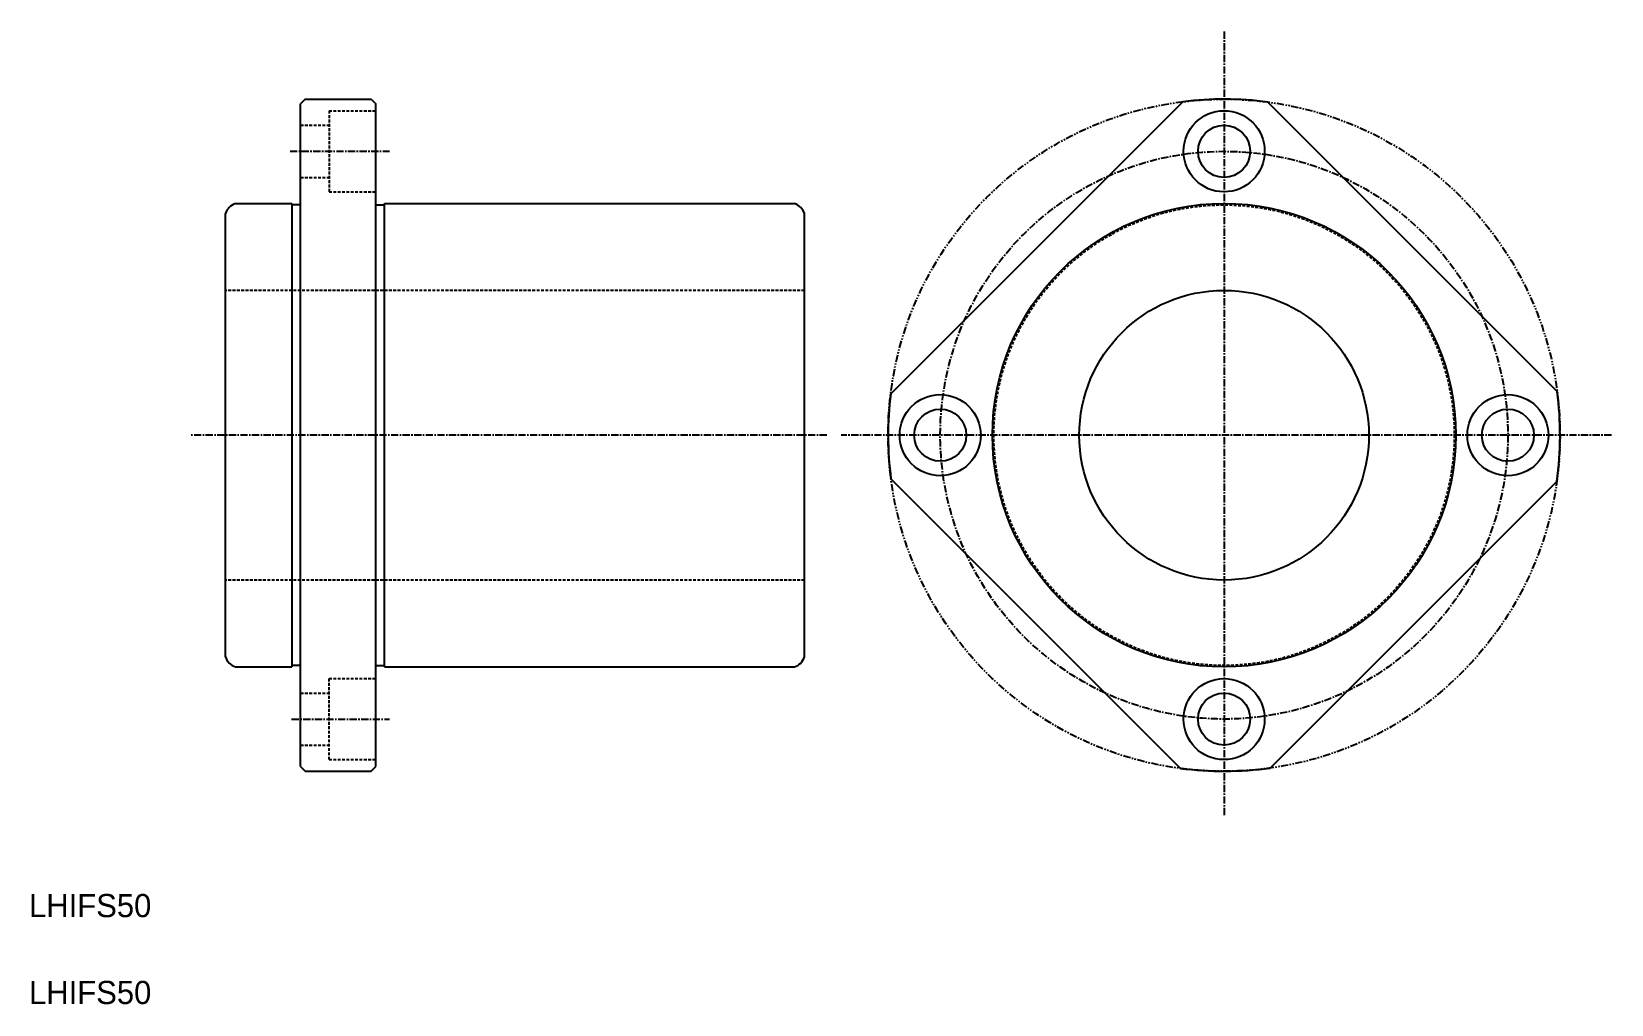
# Model space of a CAD drawing. Extents: x 10 to 283, y 10 to 178.
import ezdxf

# ---------------------------------------------------------------- set-up
doc = ezdxf.new("R2010")
doc.units = 0
for name, pattern in [('CENTER', [2, 1.25, -0.25, 0.25, -0.25]), ('DASHED', [0.75, 0.5, -0.25]), ('PHANTOM', [2.5, 1.25, -0.25, 0.25, -0.25, 0.25, -0.25])]:
    doc.linetypes.add(name, pattern=pattern)
doc.layers.get('0').update_dxf_attribs({"linetype": 'CONTINUOUS'})
doc.layers.add('CENTER', color=1, linetype='CENTER')

msp = doc.modelspace()

# ---------------------------------------------------------------- linework, layer by layer
at = {"color": 7, "linetype": 'CONTINUOUS'}
for p, q in [((57.69, 166.19), (56.89, 165.39)), ((56.89, 50.99), (56.89, 165.39)), ((57.69, 166.19), (69.09, 166.19)), ((69.09, 166.19), (69.89, 165.39)), ((69.89, 50.99), (69.89, 165.39)), ((158.76, 115.32), (209.19, 165.75)), ((223.86, 165.69), (273.82, 115.73)), ((45.64, 148.19), (55.39, 148.19)), ((55.39, 148.19), (55.39, 68.19)), ((56.89, 147.94), (55.39, 147.94)), ((69.89, 147.94), (71.39, 147.94)), ((71.39, 68.19), (71.39, 148.19)), ((71.39, 148.19), (142.14, 148.19)), ((43.89, 69.93), (43.89, 146.44)), ((143.89, 69.93), (143.89, 146.44)), ((158.81, 100.64), (208.77, 50.68)), ((273.77, 100.22), (224.28, 50.74)), ((56.89, 68.44), (55.39, 68.44)), ((69.89, 68.44), (71.39, 68.44)), ((45.64, 68.19), (55.39, 68.19)), ((71.39, 68.19), (142.14, 68.19)), ((56.89, 50.99), (57.69, 50.19)), ((57.69, 50.19), (69.09, 50.19)), ((69.09, 50.19), (69.89, 50.99))]:
    msp.add_line(p, q, dxfattribs=at)
at = {"color": 3, "linetype": 'DASHED'}
for p, q in [((61.79, 164.19), (61.79, 150.19)), ((61.79, 164.19), (69.89, 164.19)), ((56.89, 161.69), (61.79, 161.69)), ((56.89, 152.69), (61.79, 152.69)), ((61.79, 150.19), (69.89, 150.19)), ((143.89, 133.19), (43.89, 133.19)), ((143.89, 83.19), (43.89, 83.19)), ((61.79, 52.19), (61.79, 66.19)), ((61.79, 66.19), (69.89, 66.19)), ((56.89, 63.69), (61.79, 63.69)), ((56.89, 54.69), (61.79, 54.69)), ((61.79, 52.19), (69.89, 52.19))]:
    msp.add_line(p, q, dxfattribs=at)
at = {"color": 3, "linetype": 'PHANTOM'}
msp.add_circle((216.32, 108.19), 58, dxfattribs=at)
at = {"color": 7, "linetype": 'CONTINUOUS'}
for centre, radius in [((216.32, 157.19), 7), ((216.32, 157.19), 4.5), ((216.32, 108.19), 40), ((216.32, 108.19), 25), ((167.32, 108.19), 7), ((265.32, 108.19), 7), ((167.32, 108.19), 4.5), ((265.32, 108.19), 4.5), ((216.32, 59.19), 7), ((216.32, 59.19), 4.5)]:
    msp.add_circle(centre, radius, dxfattribs=at)
at = {"color": 3, "linetype": 'DASHED'}
msp.add_circle((216.32, 108.19), 39.75, dxfattribs=at)
at = {"color": 7, "linetype": 'CONTINUOUS'}
for centre, radius, start, end in [((216.32, 108.19), 58, 82.5235, 97.0604), ((46.54, 145.54), 2.8, 108.8392, 161.1608), ((141.24, 145.54), 2.8, 18.8392, 71.1608), ((216.32, 108.19), 58, 172.9396, 187.4765), ((216.32, 108.19), 58, 352.1035, 7.4765), ((46.54, 70.84), 2.8, 198.8392, 251.1608), ((141.24, 70.84), 2.8, 288.8392, 341.1608), ((216.32, 108.19), 58, 262.5235, 277.8965)]:
    msp.add_arc(centre, radius, start, end, dxfattribs=at)
at = {"layer": 'CENTER', "color": 1, "linetype": 'CENTER'}
for p, q in [((216.32, 177.85), (216.32, 42.52)), ((55.06, 157.19), (72.24, 157.19)), ((147.74, 108.19), (37.96, 108.19)), ((283.19, 108.19), (150.24, 108.19)), ((55.34, 59.19), (72.24, 59.19))]:
    msp.add_line(p, q, dxfattribs=at)
msp.add_circle((216.32, 108.19), 49, dxfattribs=at)

# ---------------------------------------------------------------- texts
for p in [(10, 25), (10, 10)]:
    msp.add_text('LHIFS50', height=4).set_placement(p)

doc.saveas('drawing.dxf')
